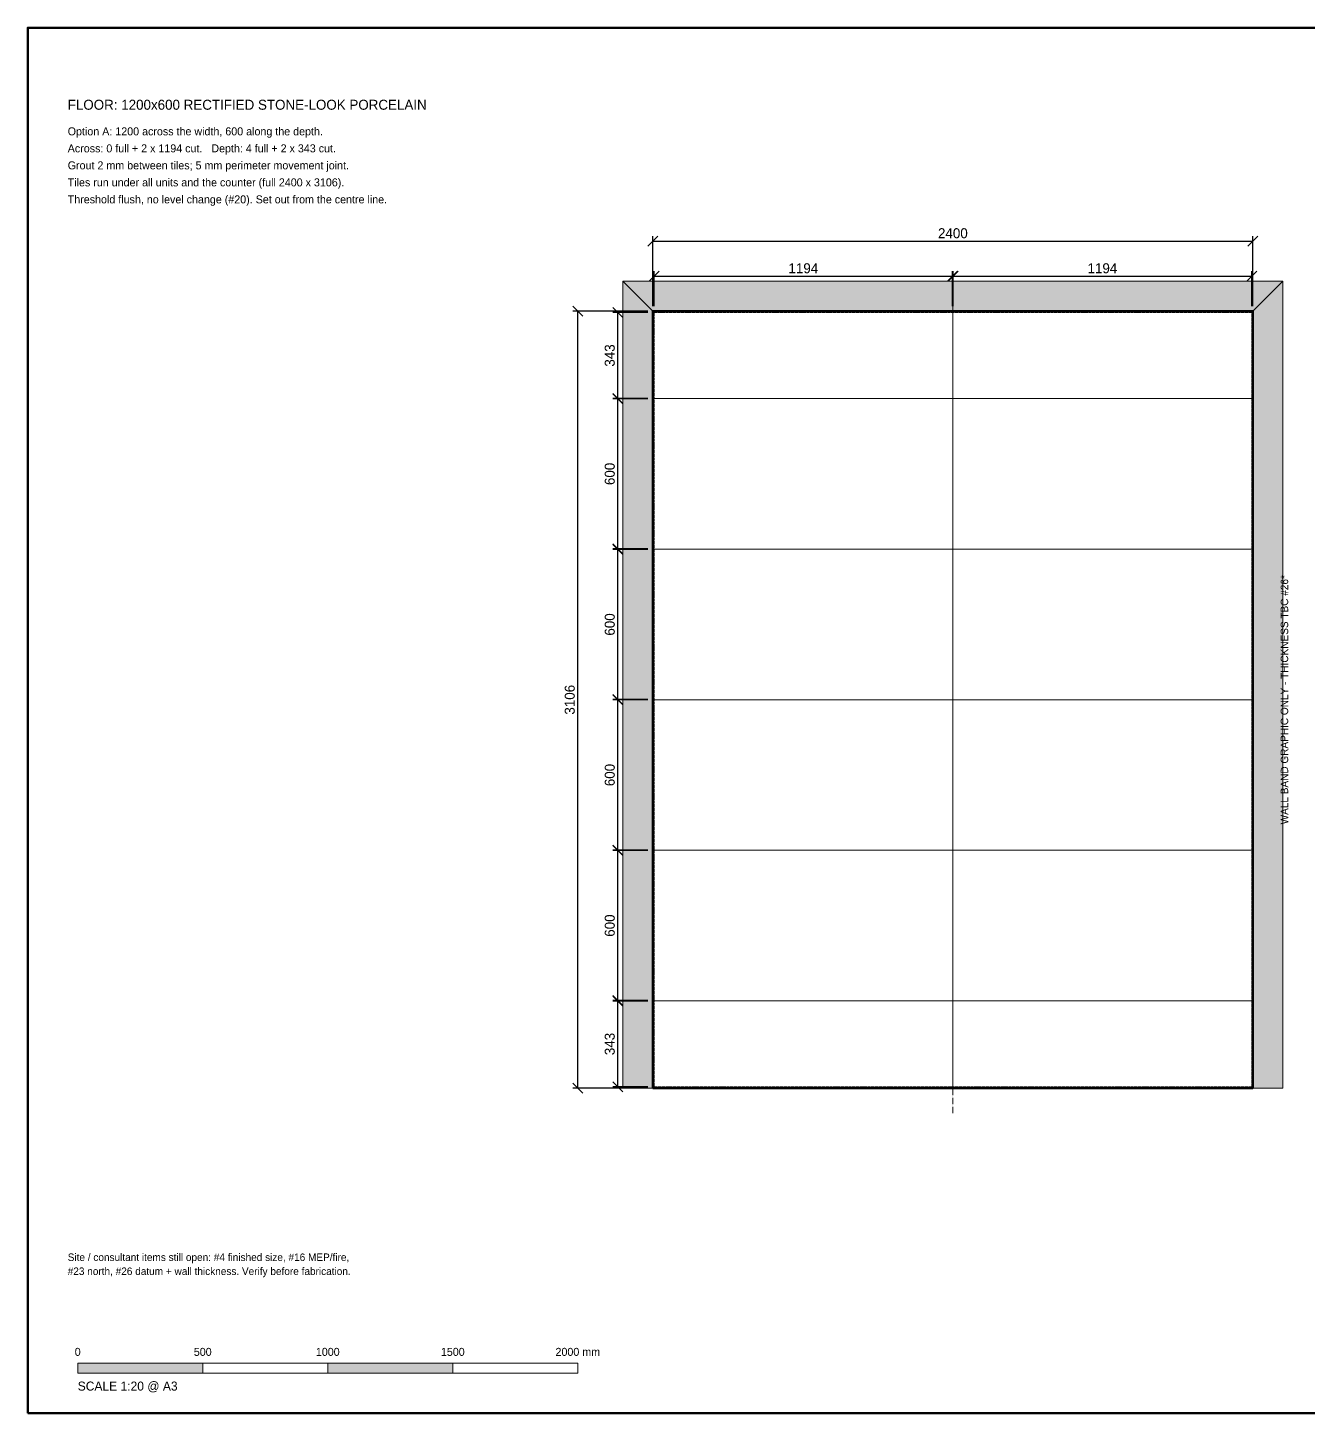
# Model space of a CAD drawing. Header units: millimetres. Extents: x 200 to 8200, y 200 to 5740.
# Drawn here: x 200 to 5321, y 200 to 5740 of the extents above; entities that cross this region are included whole.
import ezdxf
from ezdxf.enums import TextEntityAlignment as Align

# ---------------------------------------------------------------- set-up
doc = ezdxf.new("R2010")
doc.units = ezdxf.units.MM
doc.header["$LTSCALE"] = 10
doc.linetypes.add('DASHDOT', pattern=[3.556, 2.54, -0.508, 0, -0.508])
doc.linetypes.add('DASHED', pattern=[1.524, 1.27, -0.254])
for name, color, linetype in [('A-DIMS', 4, 'Continuous'), ('A-FLOOR', 7, 'Continuous'), ('A-SETOUT', 7, 'Continuous'), ('A-SHEET', 7, 'Continuous'), ('A-TBC-CLOUD', 1, 'Continuous'), ('A-TEXT', 7, 'Continuous'), ('A-WALL', 8, 'Continuous')]:
    doc.layers.add(name, color=color, linetype=linetype)
doc.dimstyles.new('BF20', dxfattribs={"dimtxt": 40, "dimasz": 30, "dimexe": 20, "dimexo": 20, "dimgap": 12, "dimtad": 1, "dimdec": 0, "dimtsz": 20, "dimcen": 2.5, "dimazin": 3, "dimtfac": 1, "dimtmove": 0, "dimatfit": 3})

msp = doc.modelspace()

# ---------------------------------------------------------------- hatches: boundary and pattern name
at = {"layer": 'A-SHEET'}
for points in [[(400, 360), (900, 360), (900, 400), (400, 400)], [(1400, 360), (1900, 360), (1900, 400), (1400, 400)]]:
    msp.add_hatch(color=7, dxfattribs=at).paths.add_polyline_path(points)
at = {"layer": 'A-WALL'}
for points in [[(2580, 1500), (2700, 1500), (2700, 4606), (2580, 4726)], [(2580, 4726), (2700, 4606), (5100, 4606), (5220, 4726)], [(5100, 1500), (5220, 1500), (5220, 4726), (5100, 4606)]]:
    msp.add_hatch(color=8, dxfattribs=at).paths.add_polyline_path(points)

# ---------------------------------------------------------------- linework, layer by layer
at = {"layer": 'A-FLOOR', "linetype": 'DASHED', "lineweight": 13}
msp.add_lwpolyline([(2705, 1505), (5095, 1505), (5095, 4601), (2705, 4601)], close=True, dxfattribs=at)
at = {"layer": 'A-FLOOR', "linetype": 'CONTINUOUS', "lineweight": 13}
for points in [[(3900, 1505), (3900, 4601)], [(2705, 4257), (5095, 4257)], [(2705, 3655), (5095, 3655)], [(2705, 3053), (5095, 3053)], [(2705, 2451), (5095, 2451)], [(2705, 1849), (5095, 1849)]]:
    msp.add_lwpolyline(points, dxfattribs=at)
at = {"layer": 'A-SETOUT', "linetype": 'DASHDOT', "lineweight": 18}
msp.add_lwpolyline([(3900, 1400), (3900, 4706)], dxfattribs=at)
at = {"layer": 'A-SHEET', "linetype": 'CONTINUOUS', "lineweight": 50}
msp.add_lwpolyline([(200, 200), (8200, 200), (8200, 5740), (200, 5740)], close=True, dxfattribs=at)
at = {"layer": 'A-SHEET', "linetype": 'CONTINUOUS', "lineweight": 18}
for points in [[(400, 360), (900, 360), (900, 400), (400, 400)], [(900, 360), (1400, 360), (1400, 400), (900, 400)], [(1400, 360), (1900, 360), (1900, 400), (1400, 400)], [(1900, 360), (2400, 360), (2400, 400), (1900, 400)]]:
    msp.add_lwpolyline(points, close=True, dxfattribs=at)
at = {"layer": 'A-WALL', "linetype": 'CONTINUOUS', "lineweight": 13}
for points in [[(2580, 1500), (2700, 1500), (2700, 4606), (2580, 4726)], [(2580, 4726), (2700, 4606), (5100, 4606), (5220, 4726)], [(5100, 1500), (5220, 1500), (5220, 4726), (5100, 4606)]]:
    msp.add_lwpolyline(points, close=True, dxfattribs=at)
at = {"layer": 'A-WALL', "linetype": 'CONTINUOUS', "lineweight": 50}
msp.add_lwpolyline([(2700, 1500), (5100, 1500), (5100, 4606), (2700, 4606)], close=True, dxfattribs=at)

# ---------------------------------------------------------------- texts
at = {"layer": 'A-SHEET'}
for s, p in [('0', (400, 420)), ('500', (900, 420)), ('1000', (1400, 420)), ('1500', (1900, 420)), ('2000 mm', (2400, 420))]:
    msp.add_text(s, height=32, dxfattribs=at).set_placement(p, align=Align.BOTTOM_CENTER)
msp.add_text('SCALE 1:20 @ A3', height=36, dxfattribs=at).set_placement((400, 280), align=Align.BOTTOM_LEFT)
at = {"layer": 'A-TBC-CLOUD'}
msp.add_text('WALL BAND GRAPHIC ONLY - THICKNESS TBC #26*', height=30, rotation=90, dxfattribs=at).set_placement((5250, 3053), align=Align.BOTTOM_CENTER)
for s, p in [('Site / consultant items still open: #4 finished size, #16 MEP/fire,', (360, 800)), ('#23 north, #26 datum + wall thickness. Verify before fabrication.', (360, 744))]:
    msp.add_text(s, height=30, dxfattribs=at).set_placement(p, align=Align.BOTTOM_LEFT)
at = {"layer": 'A-TEXT'}
for s, height, p in [('FLOOR: 1200x600 RECTIFIED STONE-LOOK PORCELAIN', 40, (360, 5400)), ('Option A: 1200 across the width, 600 along the depth.', 32, (360, 5300)), ('Across: 0 full + 2 x 1194 cut.   Depth: 4 full + 2 x 343 cut.', 32, (360, 5232)), ('Grout 2 mm between tiles; 5 mm perimeter movement joint.', 32, (360, 5164)), ('Tiles run under all units and the counter (full 2400 x 3106).', 32, (360, 5096)), ('Threshold flush, no level change (#20). Set out from the centre line.', 32, (360, 5028))]:
    msp.add_text(s, height=height, dxfattribs=at).set_placement(p, align=Align.BOTTOM_LEFT)

# ---------------------------------------------------------------- dimensions: what is measured, and where the dimension line sits
at = {"layer": 'A-DIMS'}
for base, p1, p2 in [((2700, 4886), (2700, 4606), (5100, 4606)), ((2705, 4746), (2705, 4606), (3899, 4606)), ((3901, 4746), (3901, 4606), (5095, 4606))]:
    msp.add_linear_dim(base=base, p1=p1, p2=p2, dimstyle='BF20', dxfattribs=at).render()
for base, p1, p2 in [((2400, 1500), (2700, 1500), (2700, 4606)), ((2560, 4258), (2700, 4258), (2700, 4601)), ((2560, 3656), (2700, 3656), (2700, 4256)), ((2560, 3054), (2700, 3054), (2700, 3654)), ((2560, 2452), (2700, 2452), (2700, 3052)), ((2560, 1850), (2700, 1850), (2700, 2450)), ((2560, 1505), (2700, 1505), (2700, 1848))]:
    msp.add_linear_dim(base=base, p1=p1, p2=p2, angle=90, dimstyle='BF20', dxfattribs=at).render()

doc.saveas('drawing.dxf')
